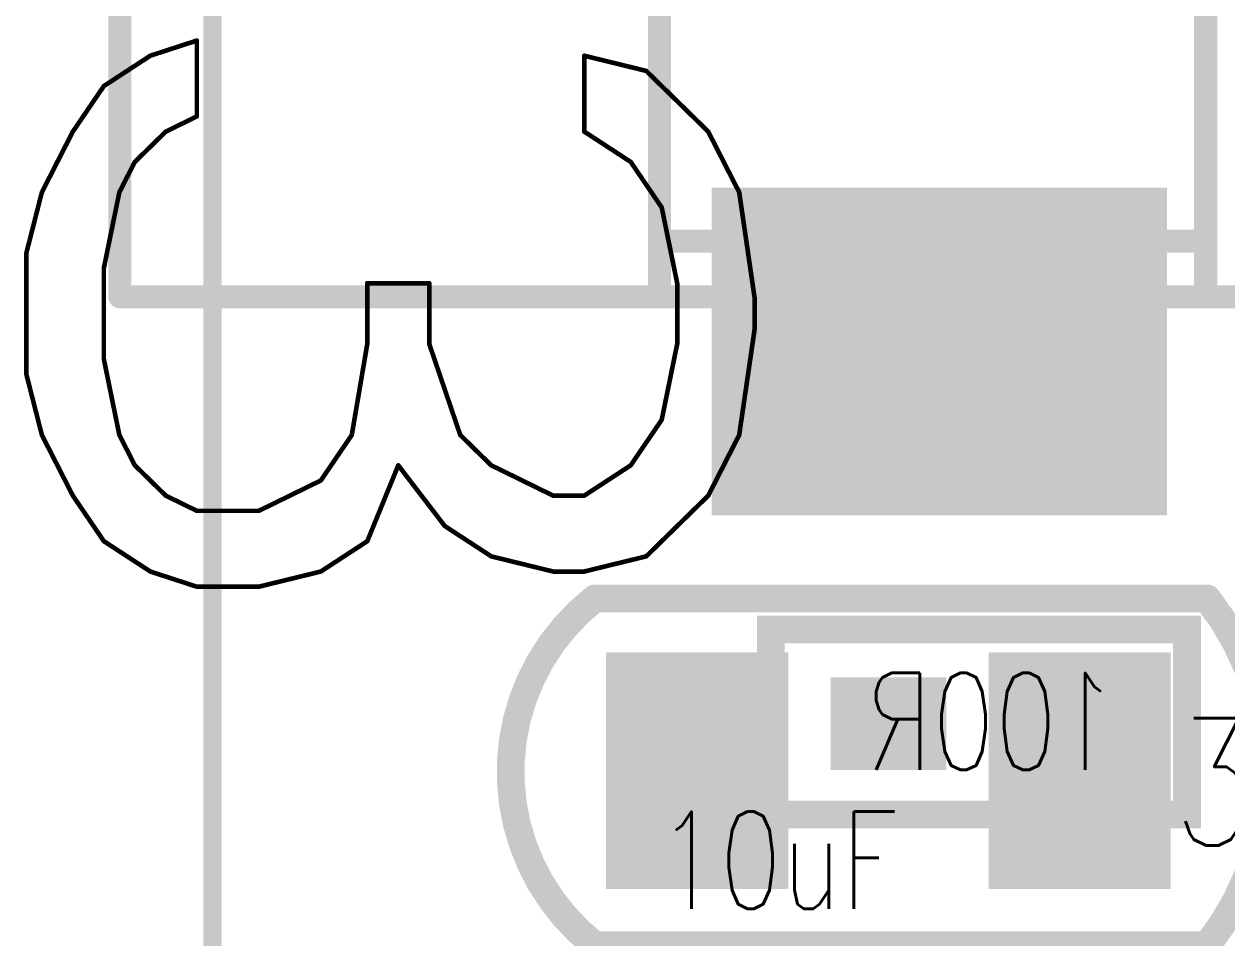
# Model space of a CAD drawing. Extents: x -10 to 105, y 1 to 70.
# Drawn here: x -0.17 to 6.43, y 48.35 to 53.37 of the extents above; entities that cross this region are included whole.
import ezdxf

# ---------------------------------------------------------------- set-up
doc = ezdxf.new("R2010")
doc.units = 0
doc.header["$MEASUREMENT"] = 0
doc.layers.get('0').update_dxf_attribs({"color": 4, "linetype": 'CONTINUOUS'})
for name, color, linetype in [('2D_LINE_102', 5, 'CONTINUOUS'), ('ATTRIBUTE_126', 56, 'CONTINUOUS'), ('ATTRIBUTE_129', 56, 'CONTINUOUS'), ('BOARD_OUTLINE_00', 4, 'CONTINUOUS'), ('DRIL_PLTE_THRU_01', 16, 'CONTINUOUS'), ('DRIL_PLTE_THRU_02', 3, 'CONTINUOUS'), ('DRIL_PLTE_THRU_03', 96, 'CONTINUOUS'), ('DRIL_PLTE_THRU_04', 146, 'CONTINUOUS'), ('DRIL_PLTE_THRU_05', 2, 'CONTINUOUS'), ('DRIL_PLTE_THRU_06', 186, 'CONTINUOUS'), ('PADS_BOT', 150, 'CONTINUOUS'), ('PADS_INNER', 1, 'CONTINUOUS'), ('PADS_TOP', 1, 'CONTINUOUS'), ('PART_BOT_2DLINE_00', 56, 'CONTINUOUS'), ('PART_TOP_2DLINE_00', 56, 'CONTINUOUS'), ('PART_TOP_2DLINE_01', 56, 'CONTINUOUS'), ('PART_TOP_TEXT_126', 56, 'CONTINUOUS')]:
    doc.layers.add(name, color=color, linetype=linetype)
doc.styles.add('W0$1', font='simplex', dxfattribs={"width": 0.75})
doc.styles.add('W0$1016', font='simplex', dxfattribs={"width": 0.75})

# ---------------------------------------------------------------- blocks, each defined once
blk = doc.blocks.new('BOARD_5725')
at = {"layer": 'BOARD_OUTLINE_00', "const_width": 0.1}
blk.add_lwpolyline([(-19.968, 1.016, 0.414214), (-18.952, 0), (79.016, 0, 0.414214), (80.032, 1.016), (80.032, 58.928, 0.414214), (79.016, 59.944), (-18.952, 59.944, 0.414214), (-19.968, 58.928)], format="xyb", close=True, dxfattribs=at)
blk = doc.blocks.new('SMOOTH_0$0254')
at = {"const_width": 0.0127}
blk.add_lwpolyline([(-0.00635, 0, 1), (0.00635, 0, 1)], format="xyb", close=True, dxfattribs=at)
blk = doc.blocks.new('DRAWING_1546')
at = {"layer": '2D_LINE_102', "const_width": 0.0254}
blk.add_lwpolyline([(0, 0), (0.2553, 0.0833)], dxfattribs=at)
at = {"layer": '2D_LINE_102'}
for p in [(0.2553, 0.0833), (0, 0)]:
    blk.add_blockref('SMOOTH_0$0254', p, dxfattribs=at)
blk = doc.blocks.new('DRAWING_1571')
at = {"layer": '2D_LINE_102', "const_width": 0.0254}
blk.add_lwpolyline([(0, 0), (-0.1702, -0.0833)], dxfattribs=at)
at = {"layer": '2D_LINE_102'}
for p in [(0, 0), (-0.1702, -0.0833)]:
    blk.add_blockref('SMOOTH_0$0254', p, dxfattribs=at)
blk = doc.blocks.new('DRAWING_1659')
at = {"layer": '2D_LINE_102', "const_width": 0.0254}
blk.add_lwpolyline([(0, 0), (0.3404, 0.1667)], dxfattribs=at)
at = {"layer": '2D_LINE_102'}
for p in [(0.3404, 0.1667), (0, 0)]:
    blk.add_blockref('SMOOTH_0$0254', p, dxfattribs=at)
blk = doc.blocks.new('DRAWING_1735')
at = {"layer": '2D_LINE_102', "const_width": 0.0254}
blk.add_lwpolyline([(0, 0), (0.2553, 0.1667)], dxfattribs=at)
at = {"layer": '2D_LINE_102'}
for p in [(0.2553, 0.1667), (0, 0)]:
    blk.add_blockref('SMOOTH_0$0254', p, dxfattribs=at)
blk = doc.blocks.new('DRAWING_1736')
at = {"layer": '2D_LINE_102', "const_width": 0.0254}
blk.add_lwpolyline([(0, 0), (-0.2553, -0.1667)], dxfattribs=at)
at = {"layer": '2D_LINE_102'}
for p in [(0, 0), (-0.2553, -0.1667)]:
    blk.add_blockref('SMOOTH_0$0254', p, dxfattribs=at)
blk = doc.blocks.new('DRAWING_1737')
at = {"layer": '2D_LINE_102', "const_width": 0.0254}
blk.add_lwpolyline([(0, 0), (0.2553, 0.1667)], dxfattribs=at)
at = {"layer": '2D_LINE_102'}
for p in [(0.2553, 0.1667), (0, 0)]:
    blk.add_blockref('SMOOTH_0$0254', p, dxfattribs=at)
blk = doc.blocks.new('DRAWING_1858')
at = {"layer": '2D_LINE_102', "const_width": 0.0254}
blk.add_lwpolyline([(0, 0), (-0.1702, -0.1667)], dxfattribs=at)
at = {"layer": '2D_LINE_102'}
for p in [(0, 0), (-0.1702, -0.1667)]:
    blk.add_blockref('SMOOTH_0$0254', p, dxfattribs=at)
blk = doc.blocks.new('DRAWING_1906')
at = {"layer": '2D_LINE_102', "const_width": 0.0254}
blk.add_lwpolyline([(0, 0), (-0.3404, -0.3333)], dxfattribs=at)
at = {"layer": '2D_LINE_102'}
for p in [(0, 0), (-0.3404, -0.3333)]:
    blk.add_blockref('SMOOTH_0$0254', p, dxfattribs=at)
blk = doc.blocks.new('DRAWING_2002')
at = {"layer": '2D_LINE_102', "const_width": 0.0254}
blk.add_lwpolyline([(0, 0), (0.1702, 0.25)], dxfattribs=at)
at = {"layer": '2D_LINE_102'}
for p in [(0.1702, 0.25), (0, 0)]:
    blk.add_blockref('SMOOTH_0$0254', p, dxfattribs=at)
blk = doc.blocks.new('DRAWING_2003')
at = {"layer": '2D_LINE_102', "const_width": 0.0254}
blk.add_lwpolyline([(0, 0), (0.1702, 0.25)], dxfattribs=at)
at = {"layer": '2D_LINE_102'}
for p in [(0.1702, 0.25), (0, 0)]:
    blk.add_blockref('SMOOTH_0$0254', p, dxfattribs=at)
blk = doc.blocks.new('DRAWING_2004')
at = {"layer": '2D_LINE_102', "const_width": 0.0254}
blk.add_lwpolyline([(0, 0), (0.1702, 0.25)], dxfattribs=at)
at = {"layer": '2D_LINE_102'}
for p in [(0.1702, 0.25), (0, 0)]:
    blk.add_blockref('SMOOTH_0$0254', p, dxfattribs=at)
blk = doc.blocks.new('DRAWING_2054')
at = {"layer": '2D_LINE_102', "const_width": 0.0254}
blk.add_lwpolyline([(0, 0), (0.1702, 0.3333)], dxfattribs=at)
at = {"layer": '2D_LINE_102'}
for p in [(0.1702, 0.3333), (0, 0)]:
    blk.add_blockref('SMOOTH_0$0254', p, dxfattribs=at)
blk = doc.blocks.new('DRAWING_2055')
at = {"layer": '2D_LINE_102', "const_width": 0.0254}
blk.add_lwpolyline([(0, 0), (-0.0851, -0.1667)], dxfattribs=at)
at = {"layer": '2D_LINE_102'}
for p in [(0, 0), (-0.0851, -0.1667)]:
    blk.add_blockref('SMOOTH_0$0254', p, dxfattribs=at)
blk = doc.blocks.new('DRAWING_2058')
at = {"layer": '2D_LINE_102', "const_width": 0.0254}
blk.add_lwpolyline([(0, 0), (-0.3404, -0.0833)], dxfattribs=at)
at = {"layer": '2D_LINE_102'}
for p in [(0, 0), (-0.3404, -0.0833)]:
    blk.add_blockref('SMOOTH_0$0254', p, dxfattribs=at)
blk = doc.blocks.new('DRAWING_2085')
at = {"layer": '2D_LINE_102', "const_width": 0.0254}
blk.add_lwpolyline([(0, 0), (-0.1702, -0.3333)], dxfattribs=at)
at = {"layer": '2D_LINE_102'}
for p in [(0, 0), (-0.1702, -0.3333)]:
    blk.add_blockref('SMOOTH_0$0254', p, dxfattribs=at)
blk = doc.blocks.new('DRAWING_2086')
at = {"layer": '2D_LINE_102', "const_width": 0.0254}
blk.add_lwpolyline([(0, 0), (-0.3404, -0.0833)], dxfattribs=at)
at = {"layer": '2D_LINE_102'}
for p in [(0, 0), (-0.3404, -0.0833)]:
    blk.add_blockref('SMOOTH_0$0254', p, dxfattribs=at)
blk = doc.blocks.new('DRAWING_2145')
at = {"layer": '2D_LINE_102', "const_width": 0.0254}
blk.add_lwpolyline([(0, 0), (-0.1702, -0.4167)], dxfattribs=at)
at = {"layer": '2D_LINE_102'}
for p in [(0, 0), (-0.1702, -0.4167)]:
    blk.add_blockref('SMOOTH_0$0254', p, dxfattribs=at)
blk = doc.blocks.new('DRAWING_2207')
at = {"layer": '2D_LINE_102', "const_width": 0.0254}
blk.add_lwpolyline([(0, 0), (-0.0851, -0.4167)], dxfattribs=at)
at = {"layer": '2D_LINE_102'}
for p in [(0, 0), (-0.0851, -0.4167)]:
    blk.add_blockref('SMOOTH_0$0254', p, dxfattribs=at)
blk = doc.blocks.new('DRAWING_2208')
at = {"layer": '2D_LINE_102', "const_width": 0.0254}
blk.add_lwpolyline([(0, 0), (0.0851, 0.3333)], dxfattribs=at)
at = {"layer": '2D_LINE_102'}
for p in [(0.0851, 0.3333), (0, 0)]:
    blk.add_blockref('SMOOTH_0$0254', p, dxfattribs=at)
blk = doc.blocks.new('DRAWING_2232')
at = {"layer": '2D_LINE_102', "const_width": 0.0254}
blk.add_lwpolyline([(0, 0), (-0.340426, 0)], dxfattribs=at)
at = {"layer": '2D_LINE_102'}
for p in [(-0.340426, 0), (0, 0)]:
    blk.add_blockref('SMOOTH_0$0254', p, dxfattribs=at)
blk = doc.blocks.new('DRAWING_2235')
at = {"layer": '2D_LINE_102', "const_width": 0.0254}
blk.add_lwpolyline([(0, 0), (-0.1702, 0)], dxfattribs=at)
at = {"layer": '2D_LINE_102'}
for p in [(-0.1702, 0), (0, 0)]:
    blk.add_blockref('SMOOTH_0$0254', p, dxfattribs=at)
blk = doc.blocks.new('DRAWING_2238')
at = {"layer": '2D_LINE_102', "const_width": 0.0254}
blk.add_lwpolyline([(0, 0), (0.340426, 0)], dxfattribs=at)
at = {"layer": '2D_LINE_102'}
for p in [(0, 0), (0.340426, 0)]:
    blk.add_blockref('SMOOTH_0$0254', p, dxfattribs=at)
blk = doc.blocks.new('DRAWING_2241')
at = {"layer": '2D_LINE_102', "const_width": 0.0254}
blk.add_lwpolyline([(0, 0), (0.1702, 0)], dxfattribs=at)
at = {"layer": '2D_LINE_102'}
for p in [(0, 0), (0.1702, 0)]:
    blk.add_blockref('SMOOTH_0$0254', p, dxfattribs=at)
blk = doc.blocks.new('DRAWING_2248')
at = {"layer": '2D_LINE_102', "const_width": 0.0254}
blk.add_lwpolyline([(0, 0), (0.3404, 0)], dxfattribs=at)
at = {"layer": '2D_LINE_102'}
for p in [(0, 0), (0.3404, 0)]:
    blk.add_blockref('SMOOTH_0$0254', p, dxfattribs=at)
blk = doc.blocks.new('DRAWING_2279')
at = {"layer": '2D_LINE_102', "const_width": 0.0254}
blk.add_lwpolyline([(0, 0), (-0.0851, -0.5833)], dxfattribs=at)
at = {"layer": '2D_LINE_102'}
for p in [(0, 0), (-0.0851, -0.5833)]:
    blk.add_blockref('SMOOTH_0$0254', p, dxfattribs=at)
blk = doc.blocks.new('DRAWING_2280')
at = {"layer": '2D_LINE_102', "const_width": 0.0254}
blk.add_lwpolyline([(0, 0), (0.0851, 0.5)], dxfattribs=at)
at = {"layer": '2D_LINE_102'}
for p in [(0.0851, 0.5), (0, 0)]:
    blk.add_blockref('SMOOTH_0$0254', p, dxfattribs=at)
blk = doc.blocks.new('DRAWING_2281')
at = {"layer": '2D_LINE_102', "const_width": 0.0254}
blk.add_lwpolyline([(0, 0), (0.0851, 0.4167)], dxfattribs=at)
at = {"layer": '2D_LINE_102'}
for p in [(0.0851, 0.4167), (0, 0)]:
    blk.add_blockref('SMOOTH_0$0254', p, dxfattribs=at)
blk = doc.blocks.new('DRAWING_2404')
at = {"layer": '2D_LINE_102', "const_width": 0.0254}
blk.add_lwpolyline([(0, 0), (0, 0.6667)], dxfattribs=at)
at = {"layer": '2D_LINE_102'}
for p in [(0, 0.6667), (0, 0)]:
    blk.add_blockref('SMOOTH_0$0254', p, dxfattribs=at)
blk = doc.blocks.new('DRAWING_2405')
at = {"layer": '2D_LINE_102', "const_width": 0.0254}
blk.add_lwpolyline([(0, 0), (0, -0.5)], dxfattribs=at)
at = {"layer": '2D_LINE_102'}
for p in [(0, 0), (0, -0.5)]:
    blk.add_blockref('SMOOTH_0$0254', p, dxfattribs=at)
blk = doc.blocks.new('DRAWING_2406')
at = {"layer": '2D_LINE_102', "const_width": 0.0254}
blk.add_lwpolyline([(0, 0), (0, -0.4167)], dxfattribs=at)
at = {"layer": '2D_LINE_102'}
for p in [(0, 0), (0, -0.4167)]:
    blk.add_blockref('SMOOTH_0$0254', p, dxfattribs=at)
blk = doc.blocks.new('DRAWING_2423')
at = {"layer": '2D_LINE_102', "const_width": 0.0254}
blk.add_lwpolyline([(0, 0), (0, 0.3333)], dxfattribs=at)
at = {"layer": '2D_LINE_102'}
for p in [(0, 0.3333), (0, 0)]:
    blk.add_blockref('SMOOTH_0$0254', p, dxfattribs=at)
blk = doc.blocks.new('DRAWING_2428')
at = {"layer": '2D_LINE_102', "const_width": 0.0254}
blk.add_lwpolyline([(0, 0), (0, -0.3333)], dxfattribs=at)
at = {"layer": '2D_LINE_102'}
for p in [(0, 0), (0, -0.3333)]:
    blk.add_blockref('SMOOTH_0$0254', p, dxfattribs=at)
blk = doc.blocks.new('DRAWING_2433')
at = {"layer": '2D_LINE_102', "const_width": 0.0254}
blk.add_lwpolyline([(0, 0), (0, 0.4167)], dxfattribs=at)
at = {"layer": '2D_LINE_102'}
for p in [(0, 0.4167), (0, 0)]:
    blk.add_blockref('SMOOTH_0$0254', p, dxfattribs=at)
blk = doc.blocks.new('DRAWING_2434')
at = {"layer": '2D_LINE_102', "const_width": 0.0254}
blk.add_lwpolyline([(0, 0), (0, 0.3333)], dxfattribs=at)
at = {"layer": '2D_LINE_102'}
for p in [(0, 0.3333), (0, 0)]:
    blk.add_blockref('SMOOTH_0$0254', p, dxfattribs=at)
blk = doc.blocks.new('DRAWING_2435')
at = {"layer": '2D_LINE_102', "const_width": 0.0254}
blk.add_lwpolyline([(0, 0), (0, -0.1667)], dxfattribs=at)
at = {"layer": '2D_LINE_102'}
for p in [(0, 0), (0, -0.1667)]:
    blk.add_blockref('SMOOTH_0$0254', p, dxfattribs=at)
blk = doc.blocks.new('DRAWING_2479')
at = {"layer": '2D_LINE_102', "const_width": 0.0254}
blk.add_lwpolyline([(0, 0), (-0.3404, 0.0833)], dxfattribs=at)
at = {"layer": '2D_LINE_102'}
for p in [(-0.3404, 0.0833), (0, 0)]:
    blk.add_blockref('SMOOTH_0$0254', p, dxfattribs=at)
blk = doc.blocks.new('DRAWING_2509')
at = {"layer": '2D_LINE_102', "const_width": 0.0254}
blk.add_lwpolyline([(0, 0), (0.3404, -0.0833)], dxfattribs=at)
at = {"layer": '2D_LINE_102'}
for p in [(0, 0), (0.3404, -0.0833)]:
    blk.add_blockref('SMOOTH_0$0254', p, dxfattribs=at)
blk = doc.blocks.new('DRAWING_2510')
at = {"layer": '2D_LINE_102', "const_width": 0.0254}
blk.add_lwpolyline([(0, 0), (-0.2553, 0.0833)], dxfattribs=at)
at = {"layer": '2D_LINE_102'}
for p in [(-0.2553, 0.0833), (0, 0)]:
    blk.add_blockref('SMOOTH_0$0254', p, dxfattribs=at)
blk = doc.blocks.new('DRAWING_2513')
at = {"layer": '2D_LINE_102', "const_width": 0.0254}
blk.add_lwpolyline([(0, 0), (0.0851, -0.4167)], dxfattribs=at)
at = {"layer": '2D_LINE_102'}
for p in [(0, 0), (0.0851, -0.4167)]:
    blk.add_blockref('SMOOTH_0$0254', p, dxfattribs=at)
blk = doc.blocks.new('DRAWING_2535')
at = {"layer": '2D_LINE_102', "const_width": 0.0254}
blk.add_lwpolyline([(0, 0), (0.1702, -0.0833)], dxfattribs=at)
at = {"layer": '2D_LINE_102'}
for p in [(0, 0), (0.1702, -0.0833)]:
    blk.add_blockref('SMOOTH_0$0254', p, dxfattribs=at)
blk = doc.blocks.new('DRAWING_2536')
at = {"layer": '2D_LINE_102', "const_width": 0.0254}
blk.add_lwpolyline([(0, 0), (0.3404, -0.1667)], dxfattribs=at)
at = {"layer": '2D_LINE_102'}
for p in [(0, 0), (0.3404, -0.1667)]:
    blk.add_blockref('SMOOTH_0$0254', p, dxfattribs=at)
blk = doc.blocks.new('DRAWING_2537')
at = {"layer": '2D_LINE_102', "const_width": 0.0254}
blk.add_lwpolyline([(0, 0), (-0.2553, 0.1667)], dxfattribs=at)
at = {"layer": '2D_LINE_102'}
for p in [(-0.2553, 0.1667), (0, 0)]:
    blk.add_blockref('SMOOTH_0$0254', p, dxfattribs=at)
blk = doc.blocks.new('DRAWING_2538')
at = {"layer": '2D_LINE_102', "const_width": 0.0254}
blk.add_lwpolyline([(0, 0), (-0.2553, 0.1667)], dxfattribs=at)
at = {"layer": '2D_LINE_102'}
for p in [(-0.2553, 0.1667), (0, 0)]:
    blk.add_blockref('SMOOTH_0$0254', p, dxfattribs=at)
blk = doc.blocks.new('DRAWING_2539')
at = {"layer": '2D_LINE_102', "const_width": 0.0254}
blk.add_lwpolyline([(0, 0), (-0.1702, 0.3333)], dxfattribs=at)
at = {"layer": '2D_LINE_102'}
for p in [(-0.1702, 0.3333), (0, 0)]:
    blk.add_blockref('SMOOTH_0$0254', p, dxfattribs=at)
blk = doc.blocks.new('DRAWING_2540')
at = {"layer": '2D_LINE_102', "const_width": 0.0254}
blk.add_lwpolyline([(0, 0), (0.0851, -0.1667)], dxfattribs=at)
at = {"layer": '2D_LINE_102'}
for p in [(0, 0), (0.0851, -0.1667)]:
    blk.add_blockref('SMOOTH_0$0254', p, dxfattribs=at)
blk = doc.blocks.new('DRAWING_2541')
at = {"layer": '2D_LINE_102', "const_width": 0.0254}
blk.add_lwpolyline([(0, 0), (0.1702, -0.5)], dxfattribs=at)
at = {"layer": '2D_LINE_102'}
for p in [(0, 0), (0.1702, -0.5)]:
    blk.add_blockref('SMOOTH_0$0254', p, dxfattribs=at)
blk = doc.blocks.new('DRAWING_2542')
at = {"layer": '2D_LINE_102', "const_width": 0.0254}
blk.add_lwpolyline([(0, 0), (-0.0851, 0.3333)], dxfattribs=at)
at = {"layer": '2D_LINE_102'}
for p in [(-0.0851, 0.3333), (0, 0)]:
    blk.add_blockref('SMOOTH_0$0254', p, dxfattribs=at)
blk = doc.blocks.new('DRAWING_2543')
at = {"layer": '2D_LINE_102', "const_width": 0.0254}
blk.add_lwpolyline([(0, 0), (-0.0851, 0.4167)], dxfattribs=at)
at = {"layer": '2D_LINE_102'}
for p in [(-0.0851, 0.4167), (0, 0)]:
    blk.add_blockref('SMOOTH_0$0254', p, dxfattribs=at)
blk = doc.blocks.new('DRAWING_2544')
at = {"layer": '2D_LINE_102', "const_width": 0.0254}
blk.add_lwpolyline([(0, 0), (0.0851, -0.5833)], dxfattribs=at)
at = {"layer": '2D_LINE_102'}
for p in [(0, 0), (0.0851, -0.5833)]:
    blk.add_blockref('SMOOTH_0$0254', p, dxfattribs=at)
blk = doc.blocks.new('DRAWING_2545')
at = {"layer": '2D_LINE_102', "const_width": 0.0254}
blk.add_lwpolyline([(0, 0), (-0.2553, 0.1667)], dxfattribs=at)
at = {"layer": '2D_LINE_102'}
for p in [(-0.2553, 0.1667), (0, 0)]:
    blk.add_blockref('SMOOTH_0$0254', p, dxfattribs=at)
blk = doc.blocks.new('DRAWING_2546')
at = {"layer": '2D_LINE_102', "const_width": 0.0254}
blk.add_lwpolyline([(0, 0), (0.1702, -0.1667)], dxfattribs=at)
at = {"layer": '2D_LINE_102'}
for p in [(0, 0), (0.1702, -0.1667)]:
    blk.add_blockref('SMOOTH_0$0254', p, dxfattribs=at)
blk = doc.blocks.new('DRAWING_2547')
at = {"layer": '2D_LINE_102', "const_width": 0.0254}
blk.add_lwpolyline([(0, 0), (0.1702, -0.1667)], dxfattribs=at)
at = {"layer": '2D_LINE_102'}
for p in [(0, 0), (0.1702, -0.1667)]:
    blk.add_blockref('SMOOTH_0$0254', p, dxfattribs=at)
blk = doc.blocks.new('DRAWING_2548')
at = {"layer": '2D_LINE_102', "const_width": 0.0254}
blk.add_lwpolyline([(0, 0), (0.3404, -0.3333)], dxfattribs=at)
at = {"layer": '2D_LINE_102'}
for p in [(0, 0), (0.3404, -0.3333)]:
    blk.add_blockref('SMOOTH_0$0254', p, dxfattribs=at)
blk = doc.blocks.new('DRAWING_2549')
at = {"layer": '2D_LINE_102', "const_width": 0.0254}
blk.add_lwpolyline([(0, 0), (-0.2553, 0.3333)], dxfattribs=at)
at = {"layer": '2D_LINE_102'}
for p in [(-0.2553, 0.3333), (0, 0)]:
    blk.add_blockref('SMOOTH_0$0254', p, dxfattribs=at)
blk = doc.blocks.new('DRAWING_2550')
at = {"layer": '2D_LINE_102', "const_width": 0.0254}
blk.add_lwpolyline([(0, 0), (-0.1702, 0.25)], dxfattribs=at)
at = {"layer": '2D_LINE_102'}
for p in [(-0.1702, 0.25), (0, 0)]:
    blk.add_blockref('SMOOTH_0$0254', p, dxfattribs=at)
blk = doc.blocks.new('DRAWING_2551')
at = {"layer": '2D_LINE_102', "const_width": 0.0254}
blk.add_lwpolyline([(0, 0), (-0.1702, 0.25)], dxfattribs=at)
at = {"layer": '2D_LINE_102'}
for p in [(-0.1702, 0.25), (0, 0)]:
    blk.add_blockref('SMOOTH_0$0254', p, dxfattribs=at)
blk = doc.blocks.new('DRAWING_2552')
at = {"layer": '2D_LINE_102', "const_width": 0.0254}
blk.add_lwpolyline([(0, 0), (0.1702, -0.3333)], dxfattribs=at)
at = {"layer": '2D_LINE_102'}
for p in [(0, 0), (0.1702, -0.3333)]:
    blk.add_blockref('SMOOTH_0$0254', p, dxfattribs=at)
blk = doc.blocks.new('DRAWING_3806')
at = {"layer": '2D_LINE_102', "const_width": 0.0254}
blk.add_lwpolyline([(0, 0), (0.2553, 0.0833)], dxfattribs=at)
at = {"layer": '2D_LINE_102'}
for p in [(0.2553, 0.0833), (0, 0)]:
    blk.add_blockref('SMOOTH_0$0254', p, dxfattribs=at)
blk = doc.blocks.new('DRAWING_3831')
at = {"layer": '2D_LINE_102', "const_width": 0.0254}
blk.add_lwpolyline([(0, 0), (-0.1702, -0.0833)], dxfattribs=at)
at = {"layer": '2D_LINE_102'}
for p in [(0, 0), (-0.1702, -0.0833)]:
    blk.add_blockref('SMOOTH_0$0254', p, dxfattribs=at)
blk = doc.blocks.new('DRAWING_3919')
at = {"layer": '2D_LINE_102', "const_width": 0.0254}
blk.add_lwpolyline([(0, 0), (0.3404, 0.1667)], dxfattribs=at)
at = {"layer": '2D_LINE_102'}
for p in [(0.3404, 0.1667), (0, 0)]:
    blk.add_blockref('SMOOTH_0$0254', p, dxfattribs=at)
blk = doc.blocks.new('DRAWING_3995')
at = {"layer": '2D_LINE_102', "const_width": 0.0254}
blk.add_lwpolyline([(0, 0), (0.2553, 0.1667)], dxfattribs=at)
at = {"layer": '2D_LINE_102'}
for p in [(0.2553, 0.1667), (0, 0)]:
    blk.add_blockref('SMOOTH_0$0254', p, dxfattribs=at)
blk = doc.blocks.new('DRAWING_3996')
at = {"layer": '2D_LINE_102', "const_width": 0.0254}
blk.add_lwpolyline([(0, 0), (-0.2553, -0.1667)], dxfattribs=at)
at = {"layer": '2D_LINE_102'}
for p in [(0, 0), (-0.2553, -0.1667)]:
    blk.add_blockref('SMOOTH_0$0254', p, dxfattribs=at)
blk = doc.blocks.new('DRAWING_3997')
at = {"layer": '2D_LINE_102', "const_width": 0.0254}
blk.add_lwpolyline([(0, 0), (0.2553, 0.1667)], dxfattribs=at)
at = {"layer": '2D_LINE_102'}
for p in [(0.2553, 0.1667), (0, 0)]:
    blk.add_blockref('SMOOTH_0$0254', p, dxfattribs=at)
blk = doc.blocks.new('DRAWING_4118')
at = {"layer": '2D_LINE_102', "const_width": 0.0254}
blk.add_lwpolyline([(0, 0), (-0.1702, -0.1667)], dxfattribs=at)
at = {"layer": '2D_LINE_102'}
for p in [(0, 0), (-0.1702, -0.1667)]:
    blk.add_blockref('SMOOTH_0$0254', p, dxfattribs=at)
blk = doc.blocks.new('DRAWING_4166')
at = {"layer": '2D_LINE_102', "const_width": 0.0254}
blk.add_lwpolyline([(0, 0), (-0.3404, -0.3333)], dxfattribs=at)
at = {"layer": '2D_LINE_102'}
for p in [(0, 0), (-0.3404, -0.3333)]:
    blk.add_blockref('SMOOTH_0$0254', p, dxfattribs=at)
blk = doc.blocks.new('DRAWING_4262')
at = {"layer": '2D_LINE_102', "const_width": 0.0254}
blk.add_lwpolyline([(0, 0), (0.1702, 0.25)], dxfattribs=at)
at = {"layer": '2D_LINE_102'}
for p in [(0.1702, 0.25), (0, 0)]:
    blk.add_blockref('SMOOTH_0$0254', p, dxfattribs=at)
blk = doc.blocks.new('DRAWING_4263')
at = {"layer": '2D_LINE_102', "const_width": 0.0254}
blk.add_lwpolyline([(0, 0), (0.1702, 0.25)], dxfattribs=at)
at = {"layer": '2D_LINE_102'}
for p in [(0.1702, 0.25), (0, 0)]:
    blk.add_blockref('SMOOTH_0$0254', p, dxfattribs=at)
blk = doc.blocks.new('DRAWING_4264')
at = {"layer": '2D_LINE_102', "const_width": 0.0254}
blk.add_lwpolyline([(0, 0), (0.1702, 0.25)], dxfattribs=at)
at = {"layer": '2D_LINE_102'}
for p in [(0.1702, 0.25), (0, 0)]:
    blk.add_blockref('SMOOTH_0$0254', p, dxfattribs=at)
blk = doc.blocks.new('DRAWING_4314')
at = {"layer": '2D_LINE_102', "const_width": 0.0254}
blk.add_lwpolyline([(0, 0), (0.1702, 0.3333)], dxfattribs=at)
at = {"layer": '2D_LINE_102'}
for p in [(0.1702, 0.3333), (0, 0)]:
    blk.add_blockref('SMOOTH_0$0254', p, dxfattribs=at)
blk = doc.blocks.new('DRAWING_4315')
at = {"layer": '2D_LINE_102', "const_width": 0.0254}
blk.add_lwpolyline([(0, 0), (-0.0851, -0.1667)], dxfattribs=at)
at = {"layer": '2D_LINE_102'}
for p in [(0, 0), (-0.0851, -0.1667)]:
    blk.add_blockref('SMOOTH_0$0254', p, dxfattribs=at)
blk = doc.blocks.new('DRAWING_4318')
at = {"layer": '2D_LINE_102', "const_width": 0.0254}
blk.add_lwpolyline([(0, 0), (-0.3404, -0.0833)], dxfattribs=at)
at = {"layer": '2D_LINE_102'}
for p in [(0, 0), (-0.3404, -0.0833)]:
    blk.add_blockref('SMOOTH_0$0254', p, dxfattribs=at)
blk = doc.blocks.new('DRAWING_4345')
at = {"layer": '2D_LINE_102', "const_width": 0.0254}
blk.add_lwpolyline([(0, 0), (-0.1702, -0.3333)], dxfattribs=at)
at = {"layer": '2D_LINE_102'}
for p in [(0, 0), (-0.1702, -0.3333)]:
    blk.add_blockref('SMOOTH_0$0254', p, dxfattribs=at)
blk = doc.blocks.new('DRAWING_4346')
at = {"layer": '2D_LINE_102', "const_width": 0.0254}
blk.add_lwpolyline([(0, 0), (-0.3404, -0.0833)], dxfattribs=at)
at = {"layer": '2D_LINE_102'}
for p in [(0, 0), (-0.3404, -0.0833)]:
    blk.add_blockref('SMOOTH_0$0254', p, dxfattribs=at)
blk = doc.blocks.new('DRAWING_4405')
at = {"layer": '2D_LINE_102', "const_width": 0.0254}
blk.add_lwpolyline([(0, 0), (-0.1702, -0.4167)], dxfattribs=at)
at = {"layer": '2D_LINE_102'}
for p in [(0, 0), (-0.1702, -0.4167)]:
    blk.add_blockref('SMOOTH_0$0254', p, dxfattribs=at)
blk = doc.blocks.new('DRAWING_4467')
at = {"layer": '2D_LINE_102', "const_width": 0.0254}
blk.add_lwpolyline([(0, 0), (-0.0851, -0.4167)], dxfattribs=at)
at = {"layer": '2D_LINE_102'}
for p in [(0, 0), (-0.0851, -0.4167)]:
    blk.add_blockref('SMOOTH_0$0254', p, dxfattribs=at)
blk = doc.blocks.new('DRAWING_4468')
at = {"layer": '2D_LINE_102', "const_width": 0.0254}
blk.add_lwpolyline([(0, 0), (0.0851, 0.3333)], dxfattribs=at)
at = {"layer": '2D_LINE_102'}
for p in [(0.0851, 0.3333), (0, 0)]:
    blk.add_blockref('SMOOTH_0$0254', p, dxfattribs=at)
blk = doc.blocks.new('DRAWING_4492')
at = {"layer": '2D_LINE_102', "const_width": 0.0254}
blk.add_lwpolyline([(0, 0), (-0.340426, 0)], dxfattribs=at)
at = {"layer": '2D_LINE_102'}
for p in [(-0.340426, 0), (0, 0)]:
    blk.add_blockref('SMOOTH_0$0254', p, dxfattribs=at)
blk = doc.blocks.new('DRAWING_4495')
at = {"layer": '2D_LINE_102', "const_width": 0.0254}
blk.add_lwpolyline([(0, 0), (-0.1702, 0)], dxfattribs=at)
at = {"layer": '2D_LINE_102'}
for p in [(-0.1702, 0), (0, 0)]:
    blk.add_blockref('SMOOTH_0$0254', p, dxfattribs=at)
blk = doc.blocks.new('DRAWING_4498')
at = {"layer": '2D_LINE_102', "const_width": 0.0254}
blk.add_lwpolyline([(0, 0), (0.340426, 0)], dxfattribs=at)
at = {"layer": '2D_LINE_102'}
for p in [(0, 0), (0.340426, 0)]:
    blk.add_blockref('SMOOTH_0$0254', p, dxfattribs=at)
blk = doc.blocks.new('DRAWING_4501')
at = {"layer": '2D_LINE_102', "const_width": 0.0254}
blk.add_lwpolyline([(0, 0), (0.1702, 0)], dxfattribs=at)
at = {"layer": '2D_LINE_102'}
for p in [(0, 0), (0.1702, 0)]:
    blk.add_blockref('SMOOTH_0$0254', p, dxfattribs=at)
blk = doc.blocks.new('DRAWING_4508')
at = {"layer": '2D_LINE_102', "const_width": 0.0254}
blk.add_lwpolyline([(0, 0), (0.3404, 0)], dxfattribs=at)
at = {"layer": '2D_LINE_102'}
for p in [(0, 0), (0.3404, 0)]:
    blk.add_blockref('SMOOTH_0$0254', p, dxfattribs=at)
blk = doc.blocks.new('DRAWING_4539')
at = {"layer": '2D_LINE_102', "const_width": 0.0254}
blk.add_lwpolyline([(0, 0), (-0.0851, -0.5833)], dxfattribs=at)
at = {"layer": '2D_LINE_102'}
for p in [(0, 0), (-0.0851, -0.5833)]:
    blk.add_blockref('SMOOTH_0$0254', p, dxfattribs=at)
blk = doc.blocks.new('DRAWING_4541')
at = {"layer": '2D_LINE_102', "const_width": 0.0254}
blk.add_lwpolyline([(0, 0), (0.0851, 0.4167)], dxfattribs=at)
at = {"layer": '2D_LINE_102'}
for p in [(0.0851, 0.4167), (0, 0)]:
    blk.add_blockref('SMOOTH_0$0254', p, dxfattribs=at)
blk = doc.blocks.new('DRAWING_4664')
at = {"layer": '2D_LINE_102', "const_width": 0.0254}
blk.add_lwpolyline([(0, 0), (0, 0.6667)], dxfattribs=at)
at = {"layer": '2D_LINE_102'}
for p in [(0, 0.6667), (0, 0)]:
    blk.add_blockref('SMOOTH_0$0254', p, dxfattribs=at)
blk = doc.blocks.new('DRAWING_4665')
at = {"layer": '2D_LINE_102', "const_width": 0.0254}
blk.add_lwpolyline([(0, 0), (0, -0.5)], dxfattribs=at)
at = {"layer": '2D_LINE_102'}
for p in [(0, 0), (0, -0.5)]:
    blk.add_blockref('SMOOTH_0$0254', p, dxfattribs=at)
blk = doc.blocks.new('DRAWING_4666')
at = {"layer": '2D_LINE_102', "const_width": 0.0254}
blk.add_lwpolyline([(0, 0), (0, -0.4167)], dxfattribs=at)
at = {"layer": '2D_LINE_102'}
for p in [(0, 0), (0, -0.4167)]:
    blk.add_blockref('SMOOTH_0$0254', p, dxfattribs=at)
blk = doc.blocks.new('DRAWING_4688')
at = {"layer": '2D_LINE_102', "const_width": 0.0254}
blk.add_lwpolyline([(0, 0), (0, -0.3333)], dxfattribs=at)
at = {"layer": '2D_LINE_102'}
for p in [(0, 0), (0, -0.3333)]:
    blk.add_blockref('SMOOTH_0$0254', p, dxfattribs=at)
blk = doc.blocks.new('DRAWING_4693')
at = {"layer": '2D_LINE_102', "const_width": 0.0254}
blk.add_lwpolyline([(0, 0), (0, 0.4167)], dxfattribs=at)
at = {"layer": '2D_LINE_102'}
for p in [(0, 0.4167), (0, 0)]:
    blk.add_blockref('SMOOTH_0$0254', p, dxfattribs=at)
blk = doc.blocks.new('DRAWING_4694')
at = {"layer": '2D_LINE_102', "const_width": 0.0254}
blk.add_lwpolyline([(0, 0), (0, 0.3333)], dxfattribs=at)
at = {"layer": '2D_LINE_102'}
for p in [(0, 0.3333), (0, 0)]:
    blk.add_blockref('SMOOTH_0$0254', p, dxfattribs=at)
blk = doc.blocks.new('DRAWING_4695')
at = {"layer": '2D_LINE_102', "const_width": 0.0254}
blk.add_lwpolyline([(0, 0), (0, -0.1667)], dxfattribs=at)
at = {"layer": '2D_LINE_102'}
for p in [(0, 0), (0, -0.1667)]:
    blk.add_blockref('SMOOTH_0$0254', p, dxfattribs=at)
blk = doc.blocks.new('DRAWING_4739')
at = {"layer": '2D_LINE_102', "const_width": 0.0254}
blk.add_lwpolyline([(0, 0), (-0.3404, 0.0833)], dxfattribs=at)
at = {"layer": '2D_LINE_102'}
for p in [(-0.3404, 0.0833), (0, 0)]:
    blk.add_blockref('SMOOTH_0$0254', p, dxfattribs=at)
blk = doc.blocks.new('DRAWING_4769')
at = {"layer": '2D_LINE_102', "const_width": 0.0254}
blk.add_lwpolyline([(0, 0), (0.3404, -0.0833)], dxfattribs=at)
at = {"layer": '2D_LINE_102'}
for p in [(0, 0), (0.3404, -0.0833)]:
    blk.add_blockref('SMOOTH_0$0254', p, dxfattribs=at)
blk = doc.blocks.new('DRAWING_4770')
at = {"layer": '2D_LINE_102', "const_width": 0.0254}
blk.add_lwpolyline([(0, 0), (-0.2553, 0.0833)], dxfattribs=at)
at = {"layer": '2D_LINE_102'}
for p in [(-0.2553, 0.0833), (0, 0)]:
    blk.add_blockref('SMOOTH_0$0254', p, dxfattribs=at)
blk = doc.blocks.new('DRAWING_4773')
at = {"layer": '2D_LINE_102', "const_width": 0.0254}
blk.add_lwpolyline([(0, 0), (0.0851, -0.4167)], dxfattribs=at)
at = {"layer": '2D_LINE_102'}
for p in [(0, 0), (0.0851, -0.4167)]:
    blk.add_blockref('SMOOTH_0$0254', p, dxfattribs=at)
blk = doc.blocks.new('DRAWING_4795')
at = {"layer": '2D_LINE_102', "const_width": 0.0254}
blk.add_lwpolyline([(0, 0), (0.1702, -0.0833)], dxfattribs=at)
at = {"layer": '2D_LINE_102'}
for p in [(0, 0), (0.1702, -0.0833)]:
    blk.add_blockref('SMOOTH_0$0254', p, dxfattribs=at)
blk = doc.blocks.new('DRAWING_4796')
at = {"layer": '2D_LINE_102', "const_width": 0.0254}
blk.add_lwpolyline([(0, 0), (0.3404, -0.1667)], dxfattribs=at)
at = {"layer": '2D_LINE_102'}
for p in [(0, 0), (0.3404, -0.1667)]:
    blk.add_blockref('SMOOTH_0$0254', p, dxfattribs=at)
blk = doc.blocks.new('DRAWING_4797')
at = {"layer": '2D_LINE_102', "const_width": 0.0254}
blk.add_lwpolyline([(0, 0), (-0.2553, 0.1667)], dxfattribs=at)
at = {"layer": '2D_LINE_102'}
for p in [(-0.2553, 0.1667), (0, 0)]:
    blk.add_blockref('SMOOTH_0$0254', p, dxfattribs=at)
blk = doc.blocks.new('DRAWING_4798')
at = {"layer": '2D_LINE_102', "const_width": 0.0254}
blk.add_lwpolyline([(0, 0), (-0.2553, 0.1667)], dxfattribs=at)
at = {"layer": '2D_LINE_102'}
for p in [(-0.2553, 0.1667), (0, 0)]:
    blk.add_blockref('SMOOTH_0$0254', p, dxfattribs=at)
blk = doc.blocks.new('DRAWING_4799')
at = {"layer": '2D_LINE_102', "const_width": 0.0254}
blk.add_lwpolyline([(0, 0), (-0.1702, 0.3333)], dxfattribs=at)
at = {"layer": '2D_LINE_102'}
for p in [(-0.1702, 0.3333), (0, 0)]:
    blk.add_blockref('SMOOTH_0$0254', p, dxfattribs=at)
blk = doc.blocks.new('DRAWING_4800')
at = {"layer": '2D_LINE_102', "const_width": 0.0254}
blk.add_lwpolyline([(0, 0), (0.0851, -0.1667)], dxfattribs=at)
at = {"layer": '2D_LINE_102'}
for p in [(0, 0), (0.0851, -0.1667)]:
    blk.add_blockref('SMOOTH_0$0254', p, dxfattribs=at)
blk = doc.blocks.new('DRAWING_4801')
at = {"layer": '2D_LINE_102', "const_width": 0.0254}
blk.add_lwpolyline([(0, 0), (0.1702, -0.5)], dxfattribs=at)
at = {"layer": '2D_LINE_102'}
for p in [(0, 0), (0.1702, -0.5)]:
    blk.add_blockref('SMOOTH_0$0254', p, dxfattribs=at)
blk = doc.blocks.new('DRAWING_4802')
at = {"layer": '2D_LINE_102', "const_width": 0.0254}
blk.add_lwpolyline([(0, 0), (-0.0851, 0.3333)], dxfattribs=at)
at = {"layer": '2D_LINE_102'}
for p in [(-0.0851, 0.3333), (0, 0)]:
    blk.add_blockref('SMOOTH_0$0254', p, dxfattribs=at)
blk = doc.blocks.new('DRAWING_4803')
at = {"layer": '2D_LINE_102', "const_width": 0.0254}
blk.add_lwpolyline([(0, 0), (-0.0851, 0.4167)], dxfattribs=at)
at = {"layer": '2D_LINE_102'}
for p in [(-0.0851, 0.4167), (0, 0)]:
    blk.add_blockref('SMOOTH_0$0254', p, dxfattribs=at)
blk = doc.blocks.new('DRAWING_4804')
at = {"layer": '2D_LINE_102', "const_width": 0.0254}
blk.add_lwpolyline([(0, 0), (0.0851, -0.5833)], dxfattribs=at)
at = {"layer": '2D_LINE_102'}
for p in [(0, 0), (0.0851, -0.5833)]:
    blk.add_blockref('SMOOTH_0$0254', p, dxfattribs=at)
blk = doc.blocks.new('DRAWING_4805')
at = {"layer": '2D_LINE_102', "const_width": 0.0254}
blk.add_lwpolyline([(0, 0), (-0.2553, 0.1667)], dxfattribs=at)
at = {"layer": '2D_LINE_102'}
for p in [(-0.2553, 0.1667), (0, 0)]:
    blk.add_blockref('SMOOTH_0$0254', p, dxfattribs=at)
blk = doc.blocks.new('DRAWING_4806')
at = {"layer": '2D_LINE_102', "const_width": 0.0254}
blk.add_lwpolyline([(0, 0), (0.1702, -0.1667)], dxfattribs=at)
at = {"layer": '2D_LINE_102'}
for p in [(0, 0), (0.1702, -0.1667)]:
    blk.add_blockref('SMOOTH_0$0254', p, dxfattribs=at)
blk = doc.blocks.new('DRAWING_4808')
at = {"layer": '2D_LINE_102', "const_width": 0.0254}
blk.add_lwpolyline([(0, 0), (0.3404, -0.3333)], dxfattribs=at)
at = {"layer": '2D_LINE_102'}
for p in [(0, 0), (0.3404, -0.3333)]:
    blk.add_blockref('SMOOTH_0$0254', p, dxfattribs=at)
blk = doc.blocks.new('DRAWING_4809')
at = {"layer": '2D_LINE_102', "const_width": 0.0254}
blk.add_lwpolyline([(0, 0), (-0.2553, 0.3333)], dxfattribs=at)
at = {"layer": '2D_LINE_102'}
for p in [(-0.2553, 0.3333), (0, 0)]:
    blk.add_blockref('SMOOTH_0$0254', p, dxfattribs=at)
blk = doc.blocks.new('DRAWING_4810')
at = {"layer": '2D_LINE_102', "const_width": 0.0254}
blk.add_lwpolyline([(0, 0), (-0.1702, 0.25)], dxfattribs=at)
at = {"layer": '2D_LINE_102'}
for p in [(-0.1702, 0.25), (0, 0)]:
    blk.add_blockref('SMOOTH_0$0254', p, dxfattribs=at)
blk = doc.blocks.new('DRAWING_4811')
at = {"layer": '2D_LINE_102', "const_width": 0.0254}
blk.add_lwpolyline([(0, 0), (-0.1702, 0.25)], dxfattribs=at)
at = {"layer": '2D_LINE_102'}
for p in [(-0.1702, 0.25), (0, 0)]:
    blk.add_blockref('SMOOTH_0$0254', p, dxfattribs=at)
blk = doc.blocks.new('DRAWING_4812')
at = {"layer": '2D_LINE_102', "const_width": 0.0254}
blk.add_lwpolyline([(0, 0), (0.1702, -0.3333)], dxfattribs=at)
at = {"layer": '2D_LINE_102'}
for p in [(0, 0), (0.1702, -0.3333)]:
    blk.add_blockref('SMOOTH_0$0254', p, dxfattribs=at)
blk = doc.blocks.new('SMOOTH_0$1524')
at = {"const_width": 0.0762}
blk.add_lwpolyline([(-0.0381, 0, 1), (0.0381, 0, 1)], format="xyb", close=True, dxfattribs=at)
blk = doc.blocks.new('PART_BODY_TOP_5732')
at = {"layer": 'PART_TOP_2DLINE_00', "const_width": 0.1524}
blk.add_lwpolyline([(-1.750822, 0.96266), (1.61183, 0.96266, -0.48611324), (1.61183, -0.94234), (-1.750822, -0.94234, -0.34872616)], format="xyb", close=True, dxfattribs=at)
at = {"layer": 'PART_TOP_2DLINE_00'}
for p in [(-1.750822, 0.96266), (1.61183, 0.96266), (-1.750822, -0.94234), (1.61183, -0.94234)]:
    blk.add_blockref('SMOOTH_0$1524', p, dxfattribs=at)
blk = doc.blocks.new('DRIL_HOLE_0')
blk.add_lwpolyline([(0, 0, 1), (0, 0, 1)], format="xyb", close=True)
blk = doc.blocks.new('PAD_0')
blk.add_lwpolyline([(0, 0, 1), (0, 0, 1)], format="xyb", close=True)
blk = doc.blocks.new('PAD_8')
at = {"const_width": 0.999998}
blk.add_lwpolyline([(-0.649986, 0), (0.649986, 0)], dxfattribs=at)
blk = doc.blocks.new('STK_TOP_9')
at = {"layer": 'DRIL_PLTE_THRU_01'}
blk.add_blockref('DRIL_HOLE_0', (0, 0), dxfattribs=at)
at = {"layer": 'DRIL_PLTE_THRU_02'}
blk.add_blockref('DRIL_HOLE_0', (0, 0), dxfattribs=at)
at = {"layer": 'DRIL_PLTE_THRU_03'}
blk.add_blockref('DRIL_HOLE_0', (0, 0), dxfattribs=at)
at = {"layer": 'DRIL_PLTE_THRU_04'}
blk.add_blockref('DRIL_HOLE_0', (0, 0), dxfattribs=at)
at = {"layer": 'DRIL_PLTE_THRU_05'}
blk.add_blockref('DRIL_HOLE_0', (0, 0), dxfattribs=at)
at = {"layer": 'DRIL_PLTE_THRU_06'}
blk.add_blockref('DRIL_HOLE_0', (0, 0), dxfattribs=at)
at = {"layer": 'PADS_BOT'}
blk.add_blockref('PAD_0', (0, 0), dxfattribs=at)
at = {"layer": 'PADS_INNER'}
blk.add_blockref('PAD_0', (0, 0), dxfattribs=at)
at = {"layer": 'PADS_TOP', "rotation": 90}
blk.add_blockref('PAD_8', (0, 0), dxfattribs=at)
blk = doc.blocks.new('SYM_TOP_8')
for name, p in [('STK_TOP_9', (-1.050036, 0.004572)), ('STK_TOP_9', (1.050036, 0.004572)), ('PART_BODY_TOP_5732', (0, 0))]:
    blk.add_blockref(name, p)
blk = doc.blocks.new('PART_TOP_152')
blk.add_blockref('SYM_TOP_8', (0, 0))
at = {"layer": 'ATTRIBUTE_126', "style": 'W0$1016', "width": 0.75}
blk.add_text('10uF', height=0.5334, rotation=180, dxfattribs=at).set_placement((1.27, 0.762))
blk = doc.blocks.new('SMOOTH_0$127')
at = {"const_width": 0.0635}
blk.add_lwpolyline([(-0.03175, 0, 1), (0.03175, 0, 1)], format="xyb", close=True, dxfattribs=at)
blk = doc.blocks.new('PART_BODY_TOP_5748')
at = {"layer": 'PART_TOP_2DLINE_01', "const_width": 0.127}
for points in [[(-3.7, 4.5), (3.7, 4.5)], [(-3.7, 4.5), (-3.7, -8.5)], [(-3.695, 1.5368), (3.705, 1.5368)], [(-3.395, 1.5368), (-3.395, -1.4632)], [(-4.095, 0.5868), (-3.695, 0.5868)], [(-4.095, -0.5132), (-4.095, 0.5868)], [(-4.095, -0.5132), (-3.695, -0.5132)], [(-3.695, -1.4632), (3.705, -1.4632)]]:
    blk.add_lwpolyline(points, dxfattribs=at)
at = {"layer": 'PART_TOP_2DLINE_01'}
for p in [(-3.7, 4.5), (-3.7, 4.5), (-3.695, 1.5368), (-3.395, 1.5368), (-4.095, 0.5868), (-4.095, 0.5868), (-3.695, 0.5868), (-4.095, -0.5132), (-4.095, -0.5132), (-3.695, -0.5132), (-3.695, -1.4632), (-3.395, -1.4632)]:
    blk.add_blockref('SMOOTH_0$127', p, dxfattribs=at)
blk = doc.blocks.new('DRIL_SLOT_0003900059000000900')
at = {"const_width": 0.5}
blk.add_lwpolyline([(0.25, -0.25), (0.25, 0.25, 1), (-0.25, 0.25), (-0.25, -0.25, 1)], format="xyb", close=True, dxfattribs=at)
blk = doc.blocks.new('PAD_16')
at = {"const_width": 1.8}
blk.add_lwpolyline([(-1.25, 0), (1.25, 0)], dxfattribs=at)
blk = doc.blocks.new('STK_TOP_24')
at = {"layer": 'DRIL_PLTE_THRU_01'}
blk.add_blockref('DRIL_SLOT_0003900059000000900', (0, 0), dxfattribs=at)
at = {"layer": 'DRIL_PLTE_THRU_02'}
blk.add_blockref('DRIL_SLOT_0003900059000000900', (0, 0), dxfattribs=at)
at = {"layer": 'DRIL_PLTE_THRU_03'}
blk.add_blockref('DRIL_SLOT_0003900059000000900', (0, 0), dxfattribs=at)
at = {"layer": 'DRIL_PLTE_THRU_04'}
blk.add_blockref('DRIL_SLOT_0003900059000000900', (0, 0), dxfattribs=at)
at = {"layer": 'DRIL_PLTE_THRU_05'}
blk.add_blockref('DRIL_SLOT_0003900059000000900', (0, 0), dxfattribs=at)
at = {"layer": 'DRIL_PLTE_THRU_06'}
blk.add_blockref('DRIL_SLOT_0003900059000000900', (0, 0), dxfattribs=at)
at = {"layer": 'PADS_BOT', "rotation": 90}
blk.add_blockref('PAD_16', (0, 0), dxfattribs=at)
at = {"layer": 'PADS_INNER', "rotation": 90}
blk.add_blockref('PAD_16', (0, 0), dxfattribs=at)
at = {"layer": 'PADS_TOP', "rotation": 90}
blk.add_blockref('PAD_16', (0, 0), dxfattribs=at)
blk = doc.blocks.new('SYM_TOP_24')
for name, p in [('PART_BODY_TOP_5748', (0, 0)), ('STK_TOP_24', (-4, 0))]:
    blk.add_blockref(name, p)
blk = doc.blocks.new('PART_TOP_162')
blk.add_blockref('SYM_TOP_24', (0, 0))
blk = doc.blocks.new('PART_BODY_BOT_5731')
at = {"layer": 'PART_BOT_2DLINE_00', "const_width": 0.1524}
blk.add_lwpolyline([(-1.132078, -0.498094), (-1.132078, 0.517906), (1.153922, 0.517906), (1.153922, -0.498094)], close=True, dxfattribs=at)
at = {"layer": 'PART_BOT_2DLINE_00'}
for p in [(-1.132078, 0.517906), (1.153922, 0.517906), (-1.132078, -0.498094), (1.153922, -0.498094)]:
    blk.add_blockref('SMOOTH_0$1524', p, dxfattribs=at)
blk = doc.blocks.new('PAD_2')
at = {"const_width": 0.508}
blk.add_lwpolyline([(-0.3175, 0), (0.3175, 0)], dxfattribs=at)
blk = doc.blocks.new('STK_BOT_8')
at = {"layer": 'DRIL_PLTE_THRU_01'}
blk.add_blockref('DRIL_HOLE_0', (0, 0), dxfattribs=at)
at = {"layer": 'DRIL_PLTE_THRU_02'}
blk.add_blockref('DRIL_HOLE_0', (0, 0), dxfattribs=at)
at = {"layer": 'DRIL_PLTE_THRU_03'}
blk.add_blockref('DRIL_HOLE_0', (0, 0), dxfattribs=at)
at = {"layer": 'DRIL_PLTE_THRU_04'}
blk.add_blockref('DRIL_HOLE_0', (0, 0), dxfattribs=at)
at = {"layer": 'DRIL_PLTE_THRU_05'}
blk.add_blockref('DRIL_HOLE_0', (0, 0), dxfattribs=at)
at = {"layer": 'DRIL_PLTE_THRU_06'}
blk.add_blockref('DRIL_HOLE_0', (0, 0), dxfattribs=at)
at = {"layer": 'PADS_BOT'}
blk.add_blockref('PAD_2', (0, 0), dxfattribs=at)
at = {"layer": 'PADS_INNER'}
blk.add_blockref('PAD_0', (0, 0), dxfattribs=at)
at = {"layer": 'PADS_TOP'}
blk.add_blockref('PAD_0', (0, 0), dxfattribs=at)
blk = doc.blocks.new('SYM_BOT_7')
for name, p in [('PART_BODY_BOT_5731', (0, 0)), ('STK_BOT_8', (-0.508, 0)), ('STK_BOT_8', (0.508, 0))]:
    blk.add_blockref(name, p)
blk = doc.blocks.new('PART_BOT_170')
blk.add_blockref('SYM_BOT_7', (0, 0))
at = {"layer": 'ATTRIBUTE_129', "style": 'W0$1016', "width": 0.75}
blk.add_text('100R', height=0.5334, dxfattribs=at).set_placement((-0.762, -0.254))
blk = doc.blocks.new('PART_BODY_TOP_5751')
at = {"layer": 'PART_TOP_TEXT_126', "style": 'W0$1', "width": 0.75}
blk.add_text('37', height=0.7, dxfattribs=at).set_placement((-4.785, 1.3627))
blk = doc.blocks.new('SYM_TOP_27')
blk.add_blockref('PART_BODY_TOP_5751', (0, 0))
blk = doc.blocks.new('PART_TOP_174')
blk.add_blockref('SYM_TOP_27', (0, 0))

msp = doc.modelspace()

# ---------------------------------------------------------------- block references
for name, p in [('BOARD_5725', (20.828, 1.524)), ('DRAWING_1546', (0.5187, 53.1994)), ('DRAWING_3806', (0.5187, 53.1994)), ('DRAWING_2406', (0.774, 53.2827)), ('DRAWING_4666', (0.774, 53.2827)), ('DRAWING_1735', (0.2634, 53.0327)), ('DRAWING_3995', (0.2634, 53.0327)), ('DRAWING_2433', (2.9017, 52.7827)), ('DRAWING_2509', (2.9017, 53.1994)), ('DRAWING_4693', (2.9017, 52.7827)), ('DRAWING_4769', (2.9017, 53.1994)), ('DRAWING_2548', (3.2421, 53.116)), ('DRAWING_4808', (3.2421, 53.116)), ('DRAWING_2002', (0.0932, 52.7827)), ('DRAWING_4262', (0.0932, 52.7827)), ('DRAWING_1571', (0.774, 52.866)), ('DRAWING_3831', (0.774, 52.866)), ('DRAWING_2054', (-0.077, 52.4494)), ('DRAWING_4314', (-0.077, 52.4494)), ('DRAWING_1858', (0.6038, 52.7827)), ('DRAWING_4118', (0.6038, 52.7827)), ('DRAWING_2545', (3.157, 52.616)), ('DRAWING_4805', (3.157, 52.616)), ('DRAWING_2552', (3.5825, 52.7827)), ('DRAWING_4812', (3.5825, 52.7827)), ('DRAWING_2055', (0.4336, 52.616)), ('DRAWING_4315', (0.4336, 52.616)), ('DRAWING_2551', (3.3272, 52.366)), ('DRAWING_4811', (3.3272, 52.366)), ('DRAWING_2208', (-0.1621, 52.116)), ('DRAWING_4468', (-0.1621, 52.116)), ('DRAWING_2207', (0.3485, 52.4494)), ('DRAWING_4467', (0.3485, 52.4494)), ('DRAWING_2544', (3.7528, 52.4494)), ('DRAWING_4804', (3.7528, 52.4494)), ('DRAWING_2543', (3.4123, 51.9494)), ('DRAWING_4803', (3.4123, 51.9494)), ('DRAWING_2404', (-0.1621, 51.4494)), ('DRAWING_4664', (-0.1621, 51.4494)), ('DRAWING_2405', (0.2634, 52.0327)), ('DRAWING_4665', (0.2634, 52.0327)), ('DRAWING_2248', (1.7102, 51.9494)), ('DRAWING_2423', (1.7102, 51.616)), ('DRAWING_4508', (1.7102, 51.9494)), ('DRAWING_2428', (2.0506, 51.9494)), ('DRAWING_4688', (2.0506, 51.9494)), ('DRAWING_2434', (3.4123, 51.616)), ('DRAWING_4694', (3.4123, 51.616)), ('PART_TOP_174', (10.922, 47.498)), ('DRAWING_2435', (3.8379, 51.866)), ('DRAWING_4695', (3.8379, 51.866)), ('DRAWING_2279', (3.8379, 51.6994)), ('DRAWING_4539', (3.8379, 51.6994)), ('DRAWING_2280', (1.6251, 51.116)), ('DRAWING_2541', (2.0506, 51.616)), ('DRAWING_4801', (2.0506, 51.616)), ('DRAWING_2281', (3.3272, 51.1994)), ('DRAWING_4541', (3.3272, 51.1994)), ('DRAWING_2513', (0.2634, 51.5327)), ('DRAWING_4773', (0.2634, 51.5327)), ('DRAWING_2542', (-0.077, 51.116)), ('DRAWING_4802', (-0.077, 51.116)), ('DRAWING_2004', (3.157, 50.9494)), ('DRAWING_4264', (3.157, 50.9494)), ('DRAWING_2539', (0.0932, 50.7827)), ('DRAWING_4799', (0.0932, 50.7827)), ('DRAWING_2540', (0.3485, 51.116)), ('DRAWING_4800', (0.3485, 51.116)), ('DRAWING_2003', (1.4549, 50.866)), ('DRAWING_4263', (1.4549, 50.866)), ('DRAWING_2547', (2.2208, 51.116)), ('DRAWING_2085', (3.7528, 51.116)), ('DRAWING_4345', (3.7528, 51.116)), ('DRAWING_2546', (0.4336, 50.9494)), ('DRAWING_4806', (0.4336, 50.9494)), ('DRAWING_2145', (1.8804, 50.9494)), ('DRAWING_4405', (1.8804, 50.9494)), ('DRAWING_2549', (2.1357, 50.616)), ('DRAWING_4809', (2.1357, 50.616)), ('DRAWING_2536', (2.391, 50.9494)), ('DRAWING_4796', (2.391, 50.9494)), ('DRAWING_1737', (2.9017, 50.7827)), ('DRAWING_3997', (2.9017, 50.7827)), ('DRAWING_1659', (1.1145, 50.6994)), ('DRAWING_3919', (1.1145, 50.6994)), ('DRAWING_2550', (0.2634, 50.5327)), ('DRAWING_4810', (0.2634, 50.5327)), ('DRAWING_2535', (0.6038, 50.7827)), ('DRAWING_4795', (0.6038, 50.7827)), ('DRAWING_2241', (2.7315, 50.7827)), ('DRAWING_4501', (2.7315, 50.7827)), ('DRAWING_1906', (3.5825, 50.7827)), ('DRAWING_4166', (3.5825, 50.7827)), ('DRAWING_2238', (0.774, 50.6994)), ('DRAWING_4498', (0.774, 50.6994)), ('DRAWING_2538', (2.391, 50.4494)), ('DRAWING_4798', (2.391, 50.4494)), ('DRAWING_2537', (0.5187, 50.366)), ('DRAWING_4797', (0.5187, 50.366)), ('DRAWING_1736', (1.7102, 50.5327)), ('DRAWING_3996', (1.7102, 50.5327)), ('DRAWING_2479', (2.7315, 50.366)), ('DRAWING_4739', (2.7315, 50.366)), ('DRAWING_2058', (3.2421, 50.4494)), ('DRAWING_4318', (3.2421, 50.4494)), ('DRAWING_2510', (0.774, 50.2827)), ('DRAWING_4770', (0.774, 50.2827)), ('DRAWING_2086', (1.4549, 50.366)), ('DRAWING_4346', (1.4549, 50.366)), ('DRAWING_2235', (2.9017, 50.366)), ('DRAWING_4495', (2.9017, 50.366)), ('DRAWING_2232', (1.1145, 50.2827)), ('DRAWING_4492', (1.1145, 50.2827))]:
    msp.add_blockref(name, p)
for name, p, rotation in [('PART_TOP_162', (4.8514, 55.5752), 90), ('PART_TOP_152', (4.572, 49.276), 180)]:
    msp.add_blockref(name, p, dxfattribs=dict(rotation=rotation))
at = {"xscale": -1}
msp.add_blockref('PART_BOT_170', (5.08, 49.53), dxfattribs=at)

doc.saveas('drawing.dxf')
